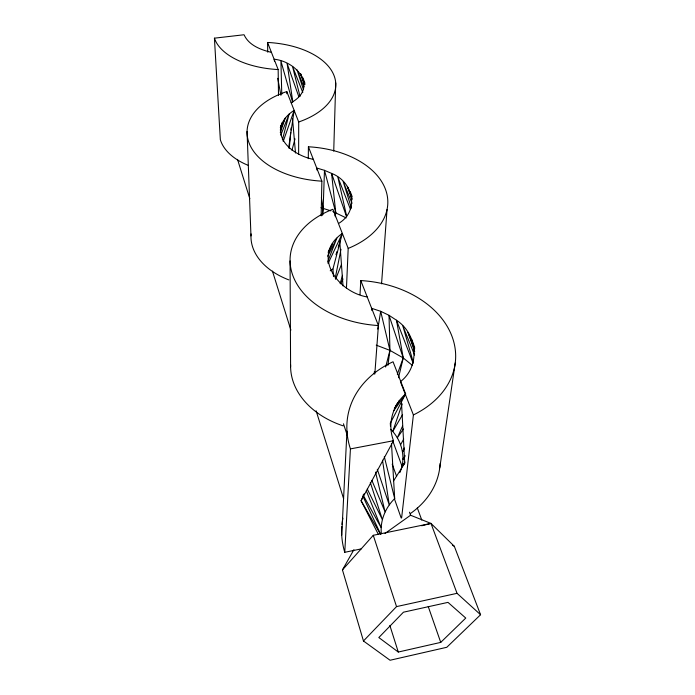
<?xml version="1.0" encoding="UTF-8"?>
<svg xmlns="http://www.w3.org/2000/svg" width="695" height="695" viewBox="0 0 695 695"><rect width="100%" height="100%" fill="white"/><g stroke="black" fill="none" stroke-linecap="round" stroke-linejoin="round"><path stroke-width="1.04" d="M298.633 154.516L298.702 121.99L286.792 91.575A80.133 47.807 1.4 0 0 249.175 143.239A80.133 47.807 1.4 0 0 321.863 181.152L321.151 215.867M308.293 158.651L308.406 146.784A86.111 55.166 0.4 0 1 385.23 188.675A86.111 55.166 0.4 0 1 348.195 248.402L346.449 288.364M322.94 214.642L324.478 170.327L316.72 168.016L317.05 170.127M333.73 151.119L335.72 82.948M374.249 373.875L374.327 371.721M341.732 535.098L346.97 431.178M361.165 548.902L344.763 552.308L350.428 448.901A107.021 82.879 11 0 1 393.04 361.765L405.645 393.943L390.303 423.151L390.486 426.348M360.01 294.611L360.792 280.572A99.107 73.036 3.4 0 1 451.698 335.581A99.107 73.036 3.4 0 1 413.403 414.932L401.623 517.888M374.822 374.023L378.41 325.547L360.792 280.572M381.546 283.838L387.037 209.595M289.285 148.469L290.692 132.25M290.884 130.087L291.075 127.923M335.294 216.771L335.746 212.514L331.593 173.403L324.478 170.327L335.746 212.514L335.068 215.659M322.106 215.589L323.027 208.135L321.368 197.58M387.897 365.344L389.947 350.376L389.018 315.313L380.678 311.308L371.651 308.311L371.868 310.457M288.66 147.818L294.159 110.383C287.687 114.328 282.474 120.331 280.346 127.68L282.335 122.641C274.325 142.015 297.017 156.253 313.323 159.346M439.753 467.831L455.251 362.877M377.802 329.083L380.678 311.308L389.947 350.376L385.647 367.021M335.251 278.035L340.984 249.288M398.504 377.776L403.248 357.942L396.471 320.23L389.018 315.313L403.248 357.942L412.248 365.275M333.504 276.593L332.931 269.043L342.331 233.424C310.752 255.343 337.657 292.03 367.212 296.956M282.387 139.947L289.129 114.041L280.806 135.091M291.961 150.25L295.019 138.87M340.142 283.612L342.531 275.333M335.98 254.657L336.936 251.555M338.213 247.411L339.49 243.267M280.267 132.493L285.15 118.159L280.285 130.069M402.153 403.96L392.745 431.473C402.448 442.55 406.097 459.065 399.781 472.687M283.204 141.441L294.159 110.383M397.323 374.197L403.248 357.942L389.947 350.376L376.238 345.146M327.527 262.163L336.858 238.159L327.719 256.212M335.581 279.312L341.48 264.404M364.145 493.771L361.087 500.73L378.288 534.273M402.561 426.07L397.332 437.807L403.474 428.98M404.325 447.954L402.553 451.872L404.308 449.152M328.457 252.328L332.584 243.502L328.205 252.198M328.075 263.535L342.331 233.424M328.266 252.25L329.665 249.314M340.646 283.795L342.983 278.912M393.848 410.615L405.645 393.943C392.466 405.228 387.237 424.437 393.509 440.717L361.087 500.73L380.4 534.099M400.633 444.67L403.726 439.023M405.081 455.494L403.004 459.247L404.907 456.658M409.468 512.172L410.563 515.238L430.987 523.422L454.322 546.313L480.575 614.736L446.789 647.288L390.069 660.25L363.459 640.981L342.453 569.9L353.894 549.693M402.587 414.62L392.745 431.473L390.59 429.345M393.648 480.766L404.733 463.218L401.467 401.901M404.89 462.088L401.962 466.588L404.629 463.278M394.326 408.373L399.651 400.311L395.942 405.533M391.485 443.419L394.69 498.61C385.378 507.68 379.922 520.824 381.381 533.873M342.453 569.9L373.276 535.306L430.987 523.422L457.041 593.33L480.575 614.736M400.389 381.685C420.84 366.143 417.287 333.739 396.471 320.23L413.151 363.268M363.459 640.981L396.532 606.605L457.041 593.33M440.734 642.389L465.763 618.055L447.988 602.374L403.447 612.199L378.818 637.541L398.287 652.04L440.734 642.389L428.242 606.553M338.465 223.547C360.027 210.767 353.138 181.647 331.593 173.403L346.44 216.362M291.144 102.712C318.406 87.622 297.043 61.508 274.125 59.223L274.525 61.351M384.995 533.439L410.563 515.238M330.221 270.824L332.931 269.043M421.7 525.776L430.987 523.422M350.428 448.901L393.509 440.717M248.002 165.271A66.346 39.563 0 0 1 220.332 139.686L214.425 38.173L244.058 34.75C248.819 45.392 260.877 49.831 271.441 52.386M320.934 207.718L330.855 210.828M332.818 211.506L346.197 217.917M452.497 545.245L454.322 546.313M363.103 494.996L381.121 527.635L366.3 490.766M367.255 488.985L382.346 519.539L370.322 482.486M362.929 496.299L380.565 534.012M371.877 480.384L385.082 511.885L375.543 472.122M303.897 86.719L297.078 69.917L303.289 89.229M414.602 355.049L402.857 325.964L413.221 362.112M352.009 203.322L343.191 181.534L351.435 208.205M304.514 83.739L300.57 73.757L304.262 83.869M352.061 198.388L347.361 186.416L352.087 199.578M302.794 92.557L292.552 66.477L300.014 96.449M414.585 349.307L407.974 332.375L414.707 351.687M350.515 209.482L337.883 177.164L346.666 216.293M298.702 121.99A76.242 43.073 -0.7 0 0 334 75.46A76.242 43.073 -0.7 0 0 267.549 42.447L278.165 69.561L278.504 95.458M308.406 146.784L321.863 181.152M348.195 248.402L332.87 209.264A91.358 61.933 4 0 0 293.212 276.506A91.358 61.933 4 0 0 378.41 325.547M400.772 382.667L413.403 414.932M302.933 77.883L304.827 82.861M350.271 191.672L352.183 196.737M411.692 339.308L414.707 347.439M392.666 440.708L402.005 466.163M417.313 507.906L421.796 520.121M392.223 464.217L396.628 476.457M298.833 96.761L287.122 63.497L292.821 102M394.36 498.636L401.145 517.949M377.289 469.273L389.243 504.857L382.502 460.203M343.46 423.794L347.213 435.096M373.276 535.306L396.532 606.605M389.852 625.448L398.287 652.04M237.508 159.364L249.809 198.683M272.449 271.12L290.892 330.108M316.121 410.815L343.617 498.775M292.56 102.087L280.919 61.064L281.77 94.207M384.3 456.667L394.69 498.61M277.722 78.326L280.928 95.311M292.534 118.767L295.497 153.03M339.725 240.765L343.017 285.94M247.055 131.494L250.965 235.944M267.549 42.447L267.749 52.168M286.792 91.575L286.809 93.729M290.058 260.938L290.597 366.951M344.763 552.308A96.092 80.594 14.1 0 1 341.801 526.575M341.983 524.464A96.092 80.594 14.1 0 1 342.913 518.235M440.135 463.504A89.516 72.054 3.9 0 1 410.589 513.405M278.165 69.561A71.481 37.964 0.2 0 1 214.425 38.173M288.851 279.903A73.739 48.963 1.4 0 1 251.069 233.894M343.208 425.87A83.148 62.046 4.6 0 1 290.614 364.779M304.87 84.225L304.08 82.21L304.827 84.217M414.663 348.629L413.89 346.605L414.611 348.621"/></g></svg>
